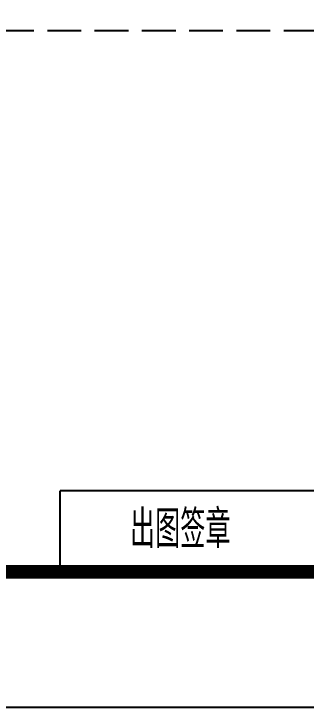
# Model space of a CAD drawing. Extents: x -2331248 to -1198620, y -977263 to -545844.
# Drawn here: x -1211494 to -1210412, y -855128 to -852565 of the extents above; entities that cross this region are included whole.
import ezdxf

# ---------------------------------------------------------------- set-up
doc = ezdxf.new("R2010")
doc.units = 0
doc.header["$LTSCALE"] = 1000
doc.header["$MEASUREMENT"] = 0
doc.linetypes.add('DASH', pattern=[0.35, 0.25, -0.1])
doc.layers.get('0').update_dxf_attribs({"linetype": 'CONTINUOUS'})
doc.layers.add('PUB_TITLE', color=4, linetype='CONTINUOUS')
doc.layers.add('t图框', color=222, linetype='CONTINUOUS')
doc.styles.add('房间名称', font='SIMPLEX', dxfattribs={"width": 0.7, "bigfont": '0HZTXT'})

# ---------------------------------------------------------------- blocks, each defined once
blk = doc.blocks.new('ASDDA')
at = {"layer": 't图框', "linetype": 'DASH'}
blk.add_line((-295865.6, 3065618.5), (-315865.6, 3065618.5), dxfattribs=at)
at = {"layer": 't图框', "linetype": 'DASH', "ltscale": 0.01}
for p, q in [((-295865.6, 3062218.5), (-297772.4, 3062218.5)), ((-297772.4, 3062218.5), (-297772.4, 3061618.5))]:
    blk.add_line(p, q, dxfattribs=at)
at = {"layer": 't图框'}
blk.add_line((-315865.6, 3061618.4), (-273365.6, 3061618.4), dxfattribs=at)
at = {"style": '房间名称', "width": 0.7}
blk.add_text('出图签章', height=280, dxfattribs=at).set_placement((-297254.2, 3061794.3))

msp = doc.modelspace()

# ---------------------------------------------------------------- linework, layer by layer
at = {"layer": 'PUB_TITLE'}
msp.add_lwpolyline([(-1240670, -855128), (-1198620, -855128), (-1198620, -825428), (-1240670, -825428)], close=True, dxfattribs=at)
at = {"layer": 'PUB_TITLE', "const_width": 50}
msp.add_lwpolyline([(-1239420, -854628), (-1199120, -854628), (-1199120, -825928), (-1239420, -825928)], close=True, dxfattribs=at)

# ---------------------------------------------------------------- block references
at = {"lineweight": -3, "xscale": 0.5000067828223109, "yscale": 0.5000067832879722, "zscale": 0.5000067830419062}
msp.add_blockref('ASDDA', (-1062435.4, -2385458), dxfattribs=at)

doc.saveas('drawing.dxf')
